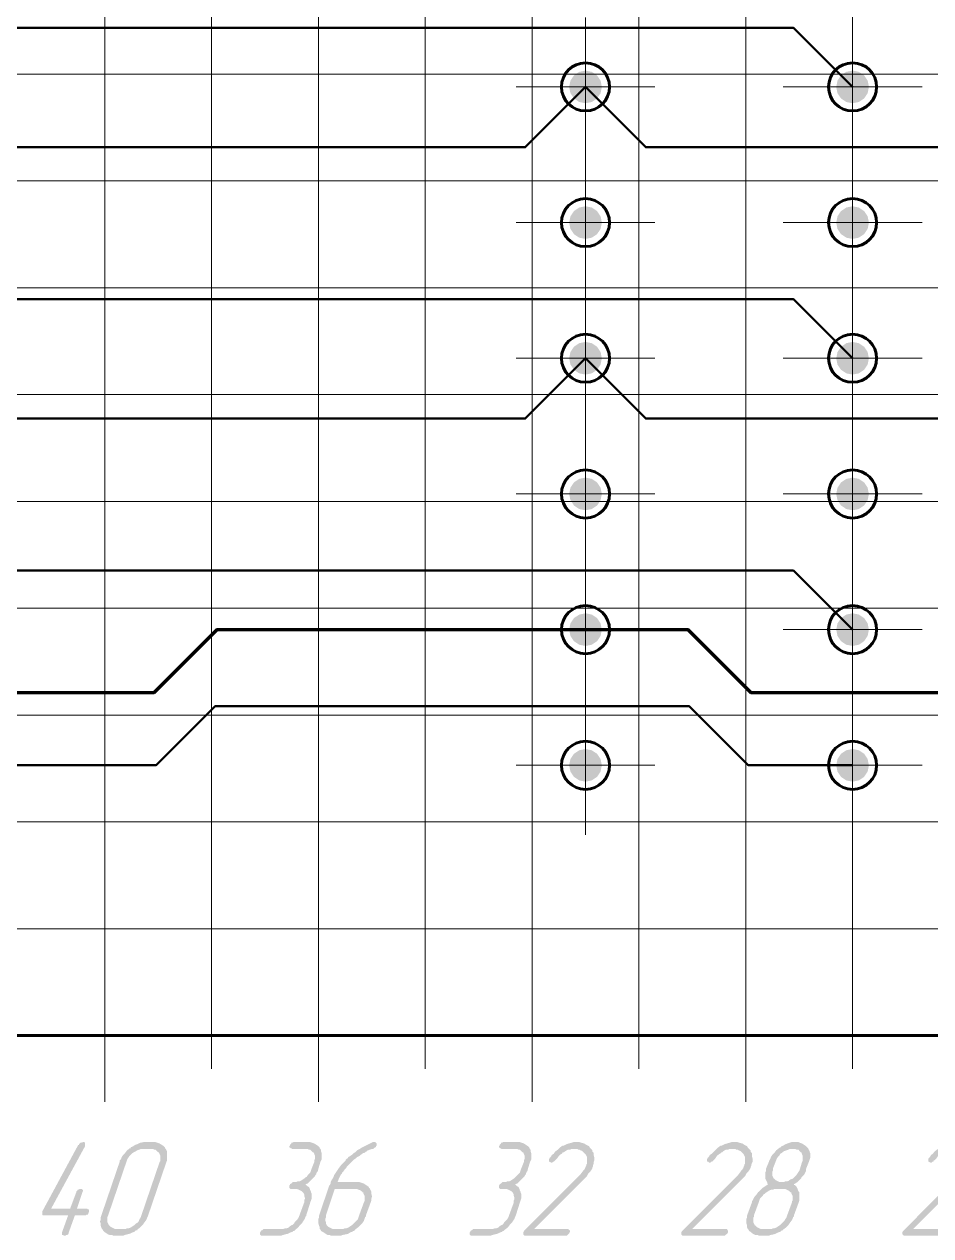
# Model space of a CAD drawing. Extents: x 260 to 1101, y 70 to 664.
# Drawn here: x 967.2 to 1001.13, y 375.29 to 420.65 of the extents above; entities that cross this region are included whole.
import ezdxf

# ---------------------------------------------------------------- set-up
doc = ezdxf.new("R2010")
doc.units = 0
doc.header["$MEASUREMENT"] = 0
doc.layers.add('PDF _Геометрия', color=7, linetype='CONTINUOUS')
doc.layers.add('PDF _Сплошная заливка', color=7, linetype='CONTINUOUS')

msp = doc.modelspace()

# ---------------------------------------------------------------- hatches: boundary and pattern name
at = {"layer": 'PDF _Сплошная заливка', "true_color": 0xffffff, "transparency": 33554559}
for points in [[(988.21, 418.918), (987.976, 418.871), (987.777, 418.739), (987.645, 418.54), (987.598, 418.306), (988.21, 418.306)], [(998.206, 418.918), (997.972, 418.871), (997.774, 418.739), (997.641, 418.54), (997.595, 418.306), (998.206, 418.306)], [(987.598, 418.306), (987.645, 418.072), (987.777, 417.874), (987.976, 417.741), (988.21, 417.695), (988.21, 418.306)], [(997.595, 418.306), (997.641, 418.072), (997.774, 417.874), (997.972, 417.741), (998.206, 417.695), (998.206, 418.306)], [(988.21, 413.838), (987.976, 413.791), (987.777, 413.659), (987.645, 413.46), (987.598, 413.226), (988.21, 413.226)], [(998.206, 413.838), (997.972, 413.791), (997.774, 413.659), (997.641, 413.46), (997.595, 413.226), (998.206, 413.226)], [(987.598, 413.226), (987.645, 412.992), (987.777, 412.794), (987.976, 412.661), (988.21, 412.615), (988.21, 413.226)], [(997.595, 413.226), (997.641, 412.992), (997.774, 412.794), (997.972, 412.661), (998.206, 412.615), (998.206, 413.226)], [(988.21, 408.758), (987.976, 408.711), (987.777, 408.579), (987.645, 408.38), (987.598, 408.146), (988.21, 408.146)], [(998.206, 408.758), (997.972, 408.711), (997.774, 408.579), (997.641, 408.38), (997.595, 408.146), (998.206, 408.146)], [(987.598, 408.146), (987.645, 407.912), (987.777, 407.714), (987.976, 407.581), (988.21, 407.535), (988.21, 408.146)], [(997.595, 408.146), (997.641, 407.912), (997.774, 407.714), (997.972, 407.581), (998.206, 407.535), (998.206, 408.146)], [(988.21, 403.678), (987.976, 403.631), (987.777, 403.499), (987.645, 403.3), (987.598, 403.066), (988.21, 403.066)], [(998.206, 403.678), (997.972, 403.631), (997.774, 403.499), (997.641, 403.3), (997.595, 403.066), (998.206, 403.066)], [(987.598, 403.066), (987.645, 402.832), (987.777, 402.634), (987.976, 402.501), (988.21, 402.455), (988.21, 403.066)], [(997.595, 403.066), (997.641, 402.832), (997.774, 402.634), (997.972, 402.501), (998.206, 402.455), (998.206, 403.066)], [(988.21, 398.598), (987.976, 398.551), (987.777, 398.419), (987.645, 398.22), (987.598, 397.986), (988.21, 397.986)], [(998.206, 398.598), (997.972, 398.551), (997.774, 398.419), (997.641, 398.22), (997.595, 397.986), (998.206, 397.986)], [(987.598, 397.986), (987.645, 397.752), (987.777, 397.554), (987.976, 397.421), (988.21, 397.375), (988.21, 397.986)], [(997.595, 397.986), (997.641, 397.752), (997.774, 397.554), (997.972, 397.421), (998.206, 397.375), (998.206, 397.986)], [(988.21, 393.518), (987.976, 393.471), (987.777, 393.339), (987.645, 393.14), (987.598, 392.906), (988.21, 392.906)], [(998.206, 393.518), (997.972, 393.471), (997.774, 393.339), (997.641, 393.14), (997.595, 392.906), (998.206, 392.906)], [(987.598, 392.906), (987.645, 392.672), (987.777, 392.474), (987.976, 392.341), (988.21, 392.295), (988.21, 392.906)], [(997.595, 392.906), (997.641, 392.672), (997.774, 392.474), (997.972, 392.341), (998.206, 392.295), (998.206, 392.906)]]:
    msp.add_hatch(color=7, dxfattribs=at).paths.add_polyline_path(points)
at = {"layer": 'PDF _Сплошная заливка', "transparency": 33554559}
for points in [[(988.21, 418.306), (988.821, 418.306), (988.775, 418.54), (988.642, 418.739), (988.443, 418.871), (988.21, 418.918)], [(998.206, 418.306), (998.818, 418.306), (998.771, 418.54), (998.639, 418.739), (998.44, 418.871), (998.206, 418.918)], [(988.21, 418.306), (988.21, 417.695), (988.443, 417.741), (988.642, 417.874), (988.775, 418.072), (988.821, 418.306)], [(998.206, 418.306), (998.206, 417.695), (998.44, 417.741), (998.639, 417.874), (998.771, 418.072), (998.818, 418.306)], [(988.21, 413.226), (988.821, 413.226), (988.775, 413.46), (988.642, 413.659), (988.443, 413.791), (988.21, 413.838)], [(998.206, 413.226), (998.818, 413.226), (998.771, 413.46), (998.639, 413.659), (998.44, 413.791), (998.206, 413.838)], [(988.21, 413.226), (988.21, 412.615), (988.443, 412.661), (988.642, 412.794), (988.775, 412.992), (988.821, 413.226)], [(998.206, 413.226), (998.206, 412.615), (998.44, 412.661), (998.639, 412.794), (998.771, 412.992), (998.818, 413.226)], [(988.21, 408.146), (988.821, 408.146), (988.775, 408.38), (988.642, 408.579), (988.443, 408.711), (988.21, 408.758)], [(998.206, 408.146), (998.818, 408.146), (998.771, 408.38), (998.639, 408.579), (998.44, 408.711), (998.206, 408.758)], [(988.21, 408.146), (988.21, 407.535), (988.443, 407.581), (988.642, 407.714), (988.775, 407.912), (988.821, 408.146)], [(998.206, 408.146), (998.206, 407.535), (998.44, 407.581), (998.639, 407.714), (998.771, 407.912), (998.818, 408.146)], [(988.21, 403.066), (988.821, 403.066), (988.775, 403.3), (988.642, 403.499), (988.443, 403.631), (988.21, 403.678)], [(998.206, 403.066), (998.818, 403.066), (998.771, 403.3), (998.639, 403.499), (998.44, 403.631), (998.206, 403.678)], [(988.21, 403.066), (988.21, 402.455), (988.443, 402.501), (988.642, 402.634), (988.775, 402.832), (988.821, 403.066)], [(998.206, 403.066), (998.206, 402.455), (998.44, 402.501), (998.639, 402.634), (998.771, 402.832), (998.818, 403.066)], [(988.21, 397.986), (988.821, 397.986), (988.775, 398.22), (988.642, 398.419), (988.443, 398.551), (988.21, 398.598)], [(998.206, 397.986), (998.818, 397.986), (998.771, 398.22), (998.639, 398.419), (998.44, 398.551), (998.206, 398.598)], [(988.21, 397.986), (988.21, 397.375), (988.443, 397.421), (988.642, 397.554), (988.775, 397.752), (988.821, 397.986)], [(998.206, 397.986), (998.206, 397.375), (998.44, 397.421), (998.639, 397.554), (998.771, 397.752), (998.818, 397.986)], [(988.21, 392.906), (988.821, 392.906), (988.775, 393.14), (988.642, 393.339), (988.443, 393.471), (988.21, 393.518)], [(998.206, 392.906), (998.818, 392.906), (998.771, 393.14), (998.639, 393.339), (998.44, 393.471), (998.206, 393.518)], [(988.21, 392.906), (988.21, 392.295), (988.443, 392.341), (988.642, 392.474), (988.775, 392.672), (988.821, 392.906)], [(998.206, 392.906), (998.206, 392.295), (998.44, 392.341), (998.639, 392.474), (998.771, 392.672), (998.818, 392.906)], [(969.427, 378.797), (969.452, 378.797), (969.477, 378.772), (969.477, 378.772), (969.477, 378.746), (969.477, 378.721), (969.477, 378.67), (969.477, 378.645), (968.208, 376.308), (968.919, 376.308), (969.147, 376.918), (969.147, 376.918), (969.147, 376.943), (969.173, 376.968), (969.198, 376.994), (969.198, 376.994), (969.198, 377.019), (969.223, 377.019), (969.274, 377.045), (969.3, 377.045), (969.3, 377.045), (969.325, 377.045), (969.35, 377.045), (969.376, 377.019), (969.376, 377.019), (969.401, 376.994), (969.401, 376.968), (969.376, 376.918), (969.173, 376.308), (969.553, 376.308), (969.579, 376.283), (969.604, 376.283), (969.63, 376.257), (969.63, 376.257), (969.63, 376.232), (969.63, 376.206), (969.63, 376.181), (969.63, 376.181), (969.604, 376.156), (969.604, 376.13), (969.579, 376.079), (969.553, 376.079), (969.528, 376.079), (969.503, 376.054), (969.477, 376.054), (969.096, 376.054), (968.868, 375.419), (968.868, 375.419), (968.868, 375.394), (968.843, 375.343), (968.792, 375.317), (968.792, 375.317), (968.766, 375.317), (968.741, 375.292), (968.716, 375.292), (968.69, 375.292), (968.69, 375.292), (968.665, 375.317), (968.639, 375.317), (968.614, 375.317), (968.614, 375.343), (968.614, 375.368), (968.614, 375.419), (968.843, 376.054), (967.954, 376.054), (967.928, 376.054), (967.903, 376.054), (967.878, 376.079), (967.878, 376.079), (967.878, 376.105), (967.878, 376.13), (967.878, 376.181), (967.878, 376.206), (969.223, 378.696), (969.249, 378.696), (969.249, 378.721), (969.274, 378.746), (969.3, 378.772), (969.401, 378.797), (969.401, 378.797)], [(977.856, 378.797), (977.907, 378.797), (977.983, 378.772), (978.06, 378.746), (978.136, 378.696), (978.212, 378.645), (978.237, 378.619), (978.263, 378.594), (978.263, 378.569), (978.288, 378.543), (978.313, 378.492), (978.313, 378.442), (978.339, 378.365), (978.339, 378.264), (978.339, 378.162), (978.313, 378.111), (978.288, 378.061), (978.212, 377.807), (978.186, 377.705), (978.161, 377.68), (978.136, 377.629), (978.136, 377.603), (978.136, 377.603), (978.136, 377.603), (978.11, 377.578), (978.085, 377.527), (978.034, 377.476), (978.034, 377.476), (978.009, 377.451), (977.983, 377.426), (977.958, 377.4), (977.907, 377.349), (977.856, 377.299), (977.806, 377.248), (977.729, 377.222), (977.755, 377.197), (977.755, 377.197), (977.78, 377.172), (977.806, 377.146), (977.856, 377.121), (977.882, 377.07), (977.907, 376.994), (977.933, 376.943), (977.933, 376.943), (977.933, 376.918), (977.958, 376.867), (977.958, 376.816), (977.958, 376.765), (977.958, 376.689), (977.933, 376.613), (977.907, 376.537), (977.755, 376.054), (977.755, 376.029), (977.755, 376.029), (977.729, 376.003), (977.729, 376.003), (977.704, 375.927), (977.653, 375.851), (977.603, 375.775), (977.526, 375.698), (977.45, 375.597), (977.349, 375.521), (977.349, 375.521), (977.323, 375.495), (977.323, 375.495), (977.298, 375.47), (977.272, 375.47), (977.247, 375.444), (977.171, 375.419), (977.069, 375.368), (976.968, 375.343), (976.866, 375.317), (976.815, 375.292), (976.739, 375.292), (976.104, 375.292), (976.079, 375.292), (976.054, 375.317), (976.028, 375.343), (976.028, 375.343), (976.028, 375.368), (976.028, 375.394), (976.028, 375.419), (976.028, 375.419), (976.054, 375.444), (976.054, 375.47), (976.079, 375.495), (976.104, 375.495), (976.13, 375.521), (976.155, 375.546), (976.206, 375.546), (976.866, 375.546), (976.892, 375.546), (976.968, 375.571), (977.019, 375.571), (977.095, 375.597), (977.145, 375.648), (977.222, 375.698), (977.247, 375.698), (977.272, 375.724), (977.298, 375.749), (977.323, 375.8), (977.374, 375.851), (977.425, 375.902), (977.475, 375.978), (977.501, 376.054), (977.679, 376.537), (977.679, 376.562), (977.679, 376.587), (977.679, 376.613), (977.704, 376.664), (977.704, 376.714), (977.679, 376.791), (977.679, 376.841), (977.653, 376.892), (977.628, 376.918), (977.628, 376.918), (977.603, 376.943), (977.577, 376.968), (977.526, 376.994), (977.475, 377.019), (977.399, 377.045), (977.323, 377.045), (977.196, 377.045), (977.171, 377.045), (977.145, 377.07), (977.12, 377.095), (977.12, 377.095), (977.12, 377.121), (977.12, 377.146), (977.12, 377.172), (977.12, 377.172), (977.145, 377.197), (977.145, 377.222), (977.196, 377.248), (977.196, 377.248), (977.222, 377.273), (977.247, 377.299), (977.298, 377.299), (977.323, 377.299), (977.374, 377.299), (977.425, 377.324), (977.501, 377.324), (977.552, 377.349), (977.628, 377.4), (977.704, 377.451), (977.704, 377.451), (977.729, 377.476), (977.78, 377.502), (977.806, 377.553), (977.856, 377.603), (977.907, 377.654), (977.933, 377.73), (977.958, 377.807), (978.06, 378.061), (978.06, 378.061), (978.06, 378.086), (978.06, 378.137), (978.085, 378.162), (978.085, 378.238), (978.085, 378.289), (978.06, 378.34), (978.034, 378.416), (978.034, 378.416), (978.009, 378.416), (977.983, 378.442), (977.958, 378.467), (977.907, 378.518), (977.856, 378.518), (977.806, 378.543), (977.729, 378.543), (977.222, 378.543), (977.196, 378.569), (977.171, 378.569), (977.145, 378.594), (977.145, 378.594), (977.12, 378.619), (977.12, 378.645), (977.145, 378.67), (977.145, 378.67), (977.145, 378.696), (977.171, 378.721), (977.196, 378.746), (977.196, 378.772), (977.222, 378.772), (977.272, 378.797), (977.298, 378.797), (977.831, 378.797)], [(985.702, 378.797), (985.753, 378.797), (985.829, 378.772), (985.905, 378.746), (985.982, 378.696), (986.058, 378.645), (986.083, 378.619), (986.109, 378.594), (986.109, 378.569), (986.134, 378.543), (986.159, 378.492), (986.159, 378.442), (986.185, 378.365), (986.185, 378.264), (986.185, 378.162), (986.159, 378.111), (986.134, 378.061), (986.058, 377.807), (986.032, 377.705), (986.007, 377.68), (985.982, 377.629), (985.982, 377.603), (985.982, 377.603), (985.982, 377.603), (985.956, 377.578), (985.931, 377.527), (985.88, 377.476), (985.88, 377.476), (985.855, 377.451), (985.829, 377.426), (985.804, 377.4), (985.753, 377.349), (985.702, 377.299), (985.651, 377.248), (985.575, 377.222), (985.601, 377.197), (985.601, 377.197), (985.626, 377.172), (985.651, 377.146), (985.702, 377.121), (985.728, 377.07), (985.753, 376.994), (985.778, 376.943), (985.778, 376.943), (985.778, 376.918), (985.804, 376.867), (985.804, 376.816), (985.804, 376.765), (985.804, 376.689), (985.778, 376.613), (985.753, 376.537), (985.601, 376.054), (985.601, 376.029), (985.601, 376.029), (985.575, 376.003), (985.575, 376.003), (985.55, 375.927), (985.499, 375.851), (985.448, 375.775), (985.372, 375.698), (985.296, 375.597), (985.194, 375.521), (985.194, 375.521), (985.169, 375.495), (985.169, 375.495), (985.144, 375.47), (985.118, 375.47), (985.093, 375.444), (985.017, 375.419), (984.915, 375.368), (984.814, 375.343), (984.712, 375.317), (984.636, 375.292), (984.585, 375.292), (983.95, 375.292), (983.925, 375.292), (983.9, 375.317), (983.874, 375.343), (983.874, 375.343), (983.874, 375.368), (983.874, 375.394), (983.874, 375.419), (983.874, 375.419), (983.9, 375.444), (983.9, 375.47), (983.925, 375.495), (983.95, 375.495), (983.976, 375.521), (984.001, 375.546), (984.052, 375.546), (984.712, 375.546), (984.737, 375.546), (984.814, 375.571), (984.864, 375.571), (984.941, 375.597), (984.991, 375.648), (985.067, 375.698), (985.093, 375.698), (985.118, 375.724), (985.144, 375.749), (985.169, 375.8), (985.22, 375.851), (985.271, 375.902), (985.321, 375.978), (985.347, 376.054), (985.525, 376.537), (985.525, 376.562), (985.525, 376.587), (985.525, 376.613), (985.55, 376.664), (985.55, 376.714), (985.525, 376.791), (985.525, 376.841), (985.499, 376.892), (985.474, 376.918), (985.474, 376.918), (985.448, 376.943), (985.423, 376.968), (985.372, 376.994), (985.321, 377.019), (985.245, 377.045), (985.169, 377.045), (985.042, 377.045), (985.017, 377.045), (984.991, 377.07), (984.966, 377.095), (984.966, 377.095), (984.966, 377.121), (984.966, 377.146), (984.966, 377.172), (984.966, 377.172), (984.991, 377.197), (984.991, 377.222), (985.042, 377.248), (985.042, 377.248), (985.067, 377.273), (985.093, 377.299), (985.144, 377.299), (985.169, 377.299), (985.22, 377.299), (985.271, 377.324), (985.347, 377.324), (985.398, 377.349), (985.474, 377.4), (985.55, 377.451), (985.55, 377.451), (985.575, 377.476), (985.601, 377.502), (985.651, 377.553), (985.702, 377.603), (985.753, 377.654), (985.778, 377.73), (985.804, 377.807), (985.905, 378.061), (985.905, 378.061), (985.905, 378.086), (985.905, 378.137), (985.931, 378.162), (985.931, 378.238), (985.931, 378.289), (985.905, 378.34), (985.88, 378.416), (985.88, 378.416), (985.855, 378.416), (985.829, 378.442), (985.804, 378.467), (985.753, 378.518), (985.702, 378.518), (985.651, 378.543), (985.575, 378.543), (985.067, 378.543), (985.042, 378.569), (985.017, 378.569), (984.991, 378.594), (984.991, 378.594), (984.966, 378.619), (984.966, 378.645), (984.991, 378.67), (984.991, 378.67), (984.991, 378.696), (985.017, 378.721), (985.042, 378.746), (985.042, 378.772), (985.067, 378.772), (985.118, 378.797), (985.144, 378.797), (985.677, 378.797)], [(987.911, 378.797), (987.962, 378.797), (987.987, 378.797), (988.064, 378.772), (988.165, 378.746), (988.241, 378.696), (988.292, 378.67), (988.343, 378.645), (988.368, 378.594), (988.419, 378.543), (988.419, 378.543), (988.419, 378.543), (988.444, 378.518), (988.444, 378.518), (988.47, 378.492), (988.47, 378.442), (988.521, 378.391), (988.521, 378.289), (988.546, 378.188), (988.546, 378.137), (988.521, 378.061), (988.521, 378.01), (988.495, 377.934), (988.495, 377.934), (988.495, 377.934), (988.495, 377.908), (988.47, 377.857), (988.47, 377.832), (988.444, 377.781), (988.394, 377.705), (988.368, 377.68), (988.368, 377.68), (988.343, 377.654), (988.318, 377.629), (988.292, 377.578), (988.267, 377.527), (988.216, 377.476), (988.165, 377.426), (986.286, 375.546), (987.556, 375.546), (987.556, 375.546), (987.581, 375.521), (987.607, 375.495), (987.607, 375.495), (987.632, 375.495), (987.632, 375.444), (987.632, 375.419), (987.607, 375.419), (987.607, 375.394), (987.581, 375.368), (987.556, 375.343), (987.556, 375.343), (987.53, 375.317), (987.505, 375.292), (987.454, 375.292), (985.956, 375.292), (985.931, 375.292), (985.905, 375.317), (985.88, 375.343), (985.88, 375.343), (985.88, 375.368), (985.88, 375.394), (985.88, 375.444), (985.88, 375.444), (985.905, 375.444), (985.905, 375.47), (985.931, 375.495), (988.013, 377.578), (988.089, 377.68), (988.14, 377.756), (988.165, 377.756), (988.165, 377.781), (988.165, 377.781), (988.191, 377.807), (988.216, 377.883), (988.241, 377.934), (988.241, 377.934), (988.241, 377.959), (988.267, 377.984), (988.267, 378.035), (988.267, 378.086), (988.267, 378.162), (988.267, 378.238), (988.241, 378.289), (988.216, 378.34), (988.191, 378.365), (988.191, 378.365), (988.165, 378.391), (988.165, 378.391), (988.14, 378.416), (988.114, 378.442), (988.089, 378.467), (988.013, 378.492), (988.013, 378.492), (987.987, 378.518), (987.987, 378.518), (987.937, 378.518), (987.911, 378.543), (987.886, 378.543), (987.784, 378.543), (987.759, 378.543), (987.734, 378.543), (987.683, 378.543), (987.632, 378.518), (987.556, 378.518), (987.505, 378.492), (987.429, 378.442), (987.429, 378.442), (987.403, 378.416), (987.353, 378.416), (987.327, 378.365), (987.276, 378.34), (987.2, 378.264), (987.15, 378.188), (987.073, 378.111), (987.073, 378.111), (987.073, 378.111), (987.048, 378.086), (987.023, 378.061), (987.023, 378.061), (986.997, 378.061), (986.972, 378.035), (986.946, 378.035), (986.921, 378.035), (986.921, 378.035), (986.87, 378.061), (986.845, 378.061), (986.845, 378.086), (986.845, 378.086), (986.845, 378.137), (986.845, 378.162), (986.87, 378.213), (986.87, 378.213), (986.896, 378.213), (986.896, 378.238), (986.921, 378.264), (986.946, 378.315), (987.023, 378.365), (987.073, 378.442), (987.175, 378.518), (987.251, 378.594), (987.353, 378.67), (987.353, 378.67), (987.378, 378.67), (987.378, 378.67), (987.403, 378.67), (987.454, 378.696), (987.505, 378.721), (987.581, 378.746), (987.683, 378.772), (987.759, 378.797), (987.86, 378.797), (987.886, 378.797)], [(993.827, 378.797), (993.878, 378.797), (993.904, 378.797), (993.98, 378.772), (994.081, 378.746), (994.157, 378.696), (994.208, 378.67), (994.259, 378.645), (994.284, 378.594), (994.335, 378.543), (994.335, 378.543), (994.335, 378.543), (994.361, 378.518), (994.361, 378.518), (994.386, 378.492), (994.386, 378.442), (994.437, 378.391), (994.437, 378.289), (994.462, 378.188), (994.462, 378.137), (994.462, 378.061), (994.437, 378.01), (994.411, 377.934), (994.411, 377.934), (994.411, 377.934), (994.411, 377.908), (994.386, 377.857), (994.386, 377.832), (994.361, 377.781), (994.31, 377.705), (994.284, 377.68), (994.284, 377.68), (994.259, 377.654), (994.234, 377.629), (994.208, 377.578), (994.183, 377.527), (994.132, 377.476), (994.081, 377.426), (992.202, 375.546), (993.472, 375.546), (993.497, 375.546), (993.523, 375.521), (993.523, 375.495), (993.548, 375.495), (993.548, 375.495), (993.548, 375.444), (993.548, 375.419), (993.548, 375.419), (993.523, 375.394), (993.523, 375.368), (993.472, 375.343), (993.472, 375.343), (993.447, 375.317), (993.421, 375.292), (993.37, 375.292), (991.872, 375.292), (991.847, 375.292), (991.822, 375.317), (991.796, 375.343), (991.796, 375.343), (991.796, 375.368), (991.796, 375.394), (991.796, 375.444), (991.796, 375.444), (991.822, 375.444), (991.822, 375.47), (991.847, 375.495), (993.929, 377.578), (994.005, 377.68), (994.056, 377.756), (994.081, 377.756), (994.081, 377.781), (994.081, 377.781), (994.107, 377.807), (994.132, 377.883), (994.157, 377.934), (994.157, 377.934), (994.157, 377.959), (994.183, 377.984), (994.183, 378.035), (994.183, 378.086), (994.183, 378.162), (994.183, 378.238), (994.157, 378.289), (994.132, 378.34), (994.107, 378.365), (994.107, 378.365), (994.081, 378.391), (994.081, 378.391), (994.056, 378.416), (994.031, 378.442), (994.005, 378.467), (993.929, 378.492), (993.929, 378.492), (993.904, 378.518), (993.904, 378.518), (993.853, 378.518), (993.827, 378.543), (993.802, 378.543), (993.7, 378.543), (993.675, 378.543), (993.65, 378.543), (993.599, 378.543), (993.548, 378.518), (993.472, 378.518), (993.421, 378.492), (993.345, 378.442), (993.345, 378.442), (993.32, 378.416), (993.294, 378.416), (993.243, 378.365), (993.193, 378.34), (993.116, 378.264), (993.066, 378.188), (992.99, 378.111), (992.99, 378.111), (992.99, 378.111), (992.964, 378.086), (992.939, 378.061), (992.939, 378.061), (992.913, 378.061), (992.888, 378.035), (992.863, 378.035), (992.837, 378.035), (992.837, 378.035), (992.812, 378.061), (992.786, 378.061), (992.761, 378.086), (992.761, 378.086), (992.761, 378.137), (992.761, 378.162), (992.786, 378.213), (992.812, 378.213), (992.812, 378.213), (992.812, 378.238), (992.837, 378.264), (992.863, 378.315), (992.939, 378.365), (993.015, 378.442), (993.091, 378.518), (993.167, 378.594), (993.269, 378.67), (993.294, 378.67), (993.294, 378.67), (993.294, 378.67), (993.32, 378.67), (993.37, 378.696), (993.421, 378.721), (993.497, 378.746), (993.599, 378.772), (993.675, 378.797), (993.777, 378.797), (993.802, 378.797)], [(1002.105, 378.797), (1002.13, 378.797), (1002.181, 378.797), (1002.257, 378.772), (1002.359, 378.746), (1002.435, 378.696), (1002.486, 378.67), (1002.537, 378.645), (1002.562, 378.594), (1002.613, 378.543), (1002.613, 378.543), (1002.613, 378.543), (1002.638, 378.518), (1002.638, 378.518), (1002.664, 378.492), (1002.664, 378.442), (1002.689, 378.391), (1002.714, 378.289), (1002.74, 378.188), (1002.74, 378.137), (1002.714, 378.061), (1002.714, 378.01), (1002.689, 377.934), (1002.689, 377.934), (1002.689, 377.934), (1002.689, 377.908), (1002.664, 377.857), (1002.638, 377.832), (1002.638, 377.781), (1002.587, 377.705), (1002.562, 377.68), (1002.562, 377.68), (1002.537, 377.654), (1002.511, 377.629), (1002.486, 377.578), (1002.435, 377.527), (1002.41, 377.476), (1002.359, 377.426), (1000.48, 375.546), (1001.749, 375.546), (1001.749, 375.546), (1001.775, 375.521), (1001.8, 375.495), (1001.8, 375.495), (1001.826, 375.495), (1001.826, 375.444), (1001.826, 375.419), (1001.8, 375.419), (1001.8, 375.394), (1001.775, 375.368), (1001.749, 375.343), (1001.749, 375.343), (1001.724, 375.317), (1001.699, 375.292), (1001.648, 375.292), (1000.15, 375.292), (1000.124, 375.292), (1000.099, 375.317), (1000.074, 375.343), (1000.074, 375.343), (1000.074, 375.368), (1000.074, 375.394), (1000.074, 375.444), (1000.074, 375.444), (1000.099, 375.444), (1000.099, 375.47), (1000.124, 375.495), (1002.181, 377.578), (1002.283, 377.68), (1002.333, 377.756), (1002.359, 377.756), (1002.359, 377.781), (1002.359, 377.781), (1002.384, 377.807), (1002.41, 377.883), (1002.435, 377.934), (1002.435, 377.934), (1002.435, 377.959), (1002.435, 377.984), (1002.46, 378.035), (1002.46, 378.086), (1002.46, 378.162), (1002.435, 378.238), (1002.41, 378.289), (1002.41, 378.34), (1002.384, 378.365), (1002.359, 378.365), (1002.359, 378.391), (1002.359, 378.391), (1002.333, 378.416), (1002.308, 378.442), (1002.283, 378.467), (1002.206, 378.492), (1002.206, 378.492), (1002.181, 378.518), (1002.156, 378.518), (1002.13, 378.518), (1002.105, 378.543), (1002.08, 378.543), (1001.978, 378.543), (1001.953, 378.543), (1001.902, 378.543), (1001.876, 378.543), (1001.826, 378.518), (1001.749, 378.518), (1001.699, 378.492), (1001.622, 378.442), (1001.622, 378.442), (1001.597, 378.416), (1001.546, 378.416), (1001.521, 378.365), (1001.445, 378.34), (1001.394, 378.264), (1001.343, 378.188), (1001.267, 378.111), (1001.267, 378.111), (1001.242, 378.111), (1001.242, 378.086), (1001.216, 378.061), (1001.191, 378.061), (1001.191, 378.061), (1001.165, 378.035), (1001.14, 378.035), (1001.115, 378.035), (1001.115, 378.035), (1001.064, 378.061), (1001.038, 378.061), (1001.038, 378.086), (1001.038, 378.086), (1001.038, 378.137), (1001.038, 378.162), (1001.064, 378.213), (1001.064, 378.213), (1001.089, 378.213), (1001.089, 378.238), (1001.115, 378.264), (1001.14, 378.315), (1001.216, 378.365), (1001.267, 378.442), (1001.369, 378.518), (1001.445, 378.594), (1001.546, 378.67), (1001.546, 378.67), (1001.572, 378.67), (1001.572, 378.67), (1001.597, 378.67), (1001.648, 378.696), (1001.699, 378.721), (1001.775, 378.746), (1001.876, 378.772), (1001.953, 378.797), (1002.054, 378.797), (1002.08, 378.797)]]:
    msp.add_hatch(color=256, dxfattribs=at).paths.add_polyline_path(points)
h = msp.add_hatch(color=256, dxfattribs=at)
h.paths.add_polyline_path([(971.94, 378.543), (971.661, 378.543), (971.61, 378.543), (971.559, 378.543), (971.509, 378.518), (971.432, 378.492), (971.356, 378.442), (971.28, 378.416), (971.28, 378.391), (971.255, 378.391), (971.204, 378.34), (971.179, 378.315), (971.128, 378.264), (971.077, 378.188), (971.052, 378.137), (971.026, 378.061), (970.341, 376.054), (970.341, 376.029), (970.315, 376.003), (970.315, 375.978), (970.315, 375.927), (970.315, 375.876), (970.315, 375.8), (970.341, 375.749), (970.366, 375.698), (970.366, 375.698), (970.391, 375.673), (970.417, 375.648), (970.442, 375.622), (970.493, 375.597), (970.544, 375.571), (970.595, 375.546), (970.671, 375.546), (970.95, 375.546), (971.001, 375.546), (971.052, 375.571), (971.102, 375.571), (971.179, 375.597), (971.255, 375.648), (971.331, 375.698), (971.331, 375.698), (971.356, 375.724), (971.382, 375.749), (971.432, 375.775), (971.483, 375.825), (971.509, 375.902), (971.559, 375.978), (971.585, 376.054), (972.27, 378.061), (972.27, 378.061), (972.296, 378.086), (972.296, 378.137), (972.296, 378.162), (972.296, 378.213), (972.296, 378.289), (972.27, 378.34), (972.245, 378.416), (972.245, 378.416), (972.22, 378.416), (972.194, 378.442), (972.169, 378.467), (972.118, 378.518), (972.067, 378.518), (972.016, 378.543)], flags=0)
h.paths.add_polyline_path([(972.067, 378.797), (972.118, 378.797), (972.194, 378.772), (972.27, 378.746), (972.347, 378.696), (972.423, 378.645), (972.448, 378.619), (972.473, 378.594), (972.473, 378.569), (972.499, 378.543), (972.524, 378.492), (972.55, 378.442), (972.55, 378.365), (972.55, 378.264), (972.55, 378.162), (972.55, 378.111), (972.524, 378.061), (971.839, 376.054), (971.839, 376.029), (971.839, 376.029), (971.839, 376.003), (971.813, 376.003), (971.788, 375.927), (971.763, 375.876), (971.686, 375.775), (971.636, 375.698), (971.534, 375.597), (971.432, 375.521), (971.432, 375.521), (971.432, 375.495), (971.407, 375.495), (971.382, 375.495), (971.356, 375.47), (971.331, 375.444), (971.255, 375.419), (971.153, 375.368), (971.052, 375.343), (970.95, 375.317), (970.899, 375.292), (970.823, 375.292), (970.544, 375.292), (970.544, 375.292), (970.493, 375.317), (970.417, 375.317), (970.341, 375.343), (970.264, 375.394), (970.188, 375.444), (970.163, 375.47), (970.138, 375.521), (970.138, 375.521), (970.138, 375.521), (970.112, 375.546), (970.087, 375.597), (970.061, 375.673), (970.061, 375.749), (970.036, 375.825), (970.061, 375.876), (970.061, 375.927), (970.061, 375.978), (970.087, 376.054), (970.772, 378.061), (970.772, 378.061), (970.772, 378.061), (970.772, 378.086), (970.772, 378.111), (970.823, 378.162), (970.848, 378.238), (970.899, 378.315), (970.975, 378.391), (971.052, 378.492), (971.153, 378.569), (971.179, 378.569), (971.179, 378.594), (971.179, 378.594), (971.204, 378.619), (971.229, 378.619), (971.28, 378.645), (971.356, 378.696), (971.432, 378.721), (971.534, 378.772), (971.661, 378.797), (971.712, 378.797), (972.042, 378.797)], flags=0)
h = msp.add_hatch(color=256, dxfattribs=at)
h.paths.add_polyline_path([(979.583, 377.045), (978.821, 377.045), (978.491, 376.054), (978.491, 376.029), (978.491, 376.003), (978.491, 375.978), (978.466, 375.927), (978.466, 375.876), (978.491, 375.8), (978.491, 375.749), (978.517, 375.698), (978.517, 375.698), (978.542, 375.673), (978.567, 375.648), (978.593, 375.622), (978.644, 375.597), (978.694, 375.571), (978.745, 375.546), (978.821, 375.546), (979.101, 375.546), (979.151, 375.546), (979.202, 375.571), (979.253, 375.571), (979.329, 375.597), (979.405, 375.648), (979.481, 375.698), (979.481, 375.698), (979.507, 375.724), (979.532, 375.749), (979.583, 375.8), (979.634, 375.851), (979.685, 375.902), (979.71, 375.978), (979.735, 376.054), (979.913, 376.537), (979.913, 376.562), (979.938, 376.587), (979.938, 376.613), (979.938, 376.664), (979.938, 376.714), (979.938, 376.791), (979.913, 376.841), (979.888, 376.892), (979.888, 376.918), (979.862, 376.918), (979.862, 376.943), (979.812, 376.968), (979.786, 376.994), (979.71, 377.019), (979.659, 377.045)], flags=0)
h.paths.add_polyline_path([(980.345, 378.797), (980.37, 378.772), (980.396, 378.746), (980.396, 378.746), (980.396, 378.721), (980.396, 378.696), (980.396, 378.67), (980.396, 378.67), (980.37, 378.645), (980.37, 378.619), (980.345, 378.619), (980.345, 378.594), (980.319, 378.594), (980.294, 378.569), (980.269, 378.543), (980.218, 378.543), (980.142, 378.518), (980.015, 378.467), (980.015, 378.442), (980.015, 378.442), (979.989, 378.442), (979.964, 378.416), (979.913, 378.391), (979.888, 378.391), (979.786, 378.315), (979.786, 378.315), (979.761, 378.289), (979.71, 378.264), (979.659, 378.238), (979.608, 378.188), (979.532, 378.137), (979.456, 378.061), (979.38, 377.984), (979.38, 377.984), (979.354, 377.959), (979.329, 377.934), (979.278, 377.883), (979.253, 377.832), (979.202, 377.781), (979.151, 377.705), (979.101, 377.654), (979.101, 377.629), (979.075, 377.603), (979.05, 377.578), (979.024, 377.527), (978.999, 377.476), (978.974, 377.426), (978.948, 377.349), (978.923, 377.299), (979.71, 377.299), (979.71, 377.299), (979.761, 377.299), (979.837, 377.273), (979.913, 377.248), (979.989, 377.197), (980.065, 377.146), (980.091, 377.121), (980.116, 377.07), (980.142, 377.07), (980.142, 377.045), (980.167, 376.994), (980.192, 376.943), (980.192, 376.867), (980.218, 376.765), (980.192, 376.664), (980.192, 376.613), (980.167, 376.537), (979.989, 376.054), (979.989, 376.029), (979.989, 376.029), (979.989, 376.003), (979.964, 376.003), (979.938, 375.927), (979.913, 375.851), (979.862, 375.775), (979.786, 375.698), (979.685, 375.597), (979.583, 375.521), (979.583, 375.521), (979.583, 375.495), (979.558, 375.495), (979.532, 375.47), (979.507, 375.47), (979.481, 375.444), (979.405, 375.419), (979.329, 375.368), (979.228, 375.343), (979.101, 375.317), (979.05, 375.292), (978.999, 375.292), (978.72, 375.292), (978.694, 375.292), (978.644, 375.317), (978.567, 375.317), (978.517, 375.343), (978.44, 375.394), (978.364, 375.444), (978.313, 375.47), (978.288, 375.521), (978.288, 375.521), (978.288, 375.521), (978.263, 375.546), (978.263, 375.597), (978.237, 375.673), (978.212, 375.749), (978.212, 375.825), (978.212, 375.876), (978.212, 375.927), (978.237, 375.978), (978.237, 376.054), (978.618, 377.172), (978.618, 377.172), (978.644, 377.197), (978.644, 377.197), (978.669, 377.248), (978.669, 377.299), (978.694, 377.349), (978.72, 377.4), (978.77, 377.476), (978.796, 377.553), (978.847, 377.629), (978.897, 377.705), (978.948, 377.781), (978.999, 377.857), (979.075, 377.959), (979.151, 378.035), (979.228, 378.111), (979.228, 378.111), (979.228, 378.137), (979.253, 378.162), (979.304, 378.188), (979.329, 378.238), (979.38, 378.264), (979.456, 378.315), (979.507, 378.365), (979.583, 378.416), (979.659, 378.492), (979.761, 378.543), (979.837, 378.594), (979.938, 378.645), (980.04, 378.696), (980.142, 378.746), (980.243, 378.797), (980.319, 378.797), (980.319, 378.797)], flags=0)
h = msp.add_hatch(color=256, dxfattribs=at)
h.paths.add_polyline_path([(995.986, 378.543), (995.96, 378.543), (995.909, 378.543), (995.859, 378.543), (995.808, 378.518), (995.732, 378.492), (995.656, 378.467), (995.579, 378.416), (995.579, 378.416), (995.554, 378.391), (995.503, 378.365), (995.478, 378.315), (995.427, 378.264), (995.376, 378.188), (995.351, 378.137), (995.325, 378.061), (995.224, 377.807), (995.224, 377.781), (995.224, 377.756), (995.224, 377.73), (995.199, 377.68), (995.199, 377.629), (995.199, 377.553), (995.224, 377.502), (995.249, 377.451), (995.249, 377.426), (995.275, 377.426), (995.3, 377.4), (995.325, 377.375), (995.376, 377.349), (995.427, 377.324), (995.478, 377.299), (995.554, 377.299), (995.605, 377.299), (995.63, 377.299), (995.681, 377.324), (995.757, 377.324), (995.808, 377.349), (995.884, 377.4), (995.96, 377.426), (995.986, 377.451), (995.986, 377.451), (996.036, 377.502), (996.062, 377.527), (996.113, 377.578), (996.163, 377.654), (996.214, 377.73), (996.24, 377.807), (996.316, 378.061), (996.316, 378.061), (996.341, 378.086), (996.341, 378.137), (996.341, 378.162), (996.341, 378.238), (996.341, 378.289), (996.316, 378.34), (996.29, 378.416), (996.29, 378.416), (996.265, 378.416), (996.24, 378.442), (996.214, 378.467), (996.189, 378.518), (996.113, 378.518), (996.062, 378.543)], flags=0)
h.paths.add_polyline_path([(995.605, 377.045), (995.325, 377.045), (995.275, 377.045), (995.224, 377.019), (995.173, 377.019), (995.097, 376.994), (995.021, 376.943), (994.945, 376.892), (994.945, 376.892), (994.919, 376.867), (994.868, 376.841), (994.843, 376.791), (994.792, 376.74), (994.741, 376.689), (994.716, 376.613), (994.691, 376.537), (994.513, 376.054), (994.513, 376.029), (994.513, 376.003), (994.488, 375.978), (994.488, 375.927), (994.488, 375.876), (994.488, 375.8), (994.513, 375.749), (994.538, 375.698), (994.538, 375.698), (994.564, 375.673), (994.589, 375.648), (994.615, 375.622), (994.665, 375.597), (994.716, 375.571), (994.767, 375.546), (994.843, 375.546), (995.122, 375.546), (995.173, 375.546), (995.224, 375.571), (995.275, 375.571), (995.351, 375.597), (995.427, 375.648), (995.503, 375.698), (995.503, 375.698), (995.529, 375.724), (995.554, 375.749), (995.605, 375.8), (995.656, 375.851), (995.681, 375.902), (995.732, 375.978), (995.757, 376.054), (995.935, 376.537), (995.935, 376.562), (995.935, 376.587), (995.96, 376.613), (995.96, 376.664), (995.96, 376.714), (995.96, 376.791), (995.935, 376.841), (995.909, 376.892), (995.909, 376.918), (995.884, 376.918), (995.859, 376.943), (995.833, 376.968), (995.783, 376.994), (995.732, 377.019), (995.681, 377.045)], flags=0)
h.paths.add_polyline_path([(996.113, 378.797), (996.189, 378.797), (996.24, 378.772), (996.316, 378.746), (996.392, 378.696), (996.468, 378.645), (996.493, 378.619), (996.519, 378.594), (996.544, 378.569), (996.544, 378.569), (996.544, 378.543), (996.57, 378.518), (996.595, 378.467), (996.595, 378.442), (996.62, 378.391), (996.62, 378.34), (996.62, 378.213), (996.595, 378.137), (996.57, 378.061), (996.468, 377.807), (996.468, 377.781), (996.468, 377.756), (996.468, 377.73), (996.443, 377.68), (996.417, 377.629), (996.392, 377.578), (996.341, 377.527), (996.29, 377.476), (996.29, 377.451), (996.29, 377.451), (996.265, 377.426), (996.214, 377.375), (996.189, 377.349), (996.138, 377.299), (996.062, 377.248), (996.011, 377.222), (996.011, 377.197), (996.036, 377.197), (996.062, 377.172), (996.087, 377.146), (996.113, 377.121), (996.138, 377.07), (996.163, 376.994), (996.189, 376.943), (996.189, 376.943), (996.214, 376.918), (996.214, 376.867), (996.214, 376.816), (996.214, 376.765), (996.214, 376.689), (996.214, 376.613), (996.189, 376.537), (996.011, 376.054), (996.011, 376.029), (996.011, 376.029), (996.011, 376.003), (995.986, 376.003), (995.96, 375.927), (995.935, 375.876), (995.859, 375.775), (995.808, 375.698), (995.706, 375.597), (995.605, 375.521), (995.605, 375.521), (995.605, 375.495), (995.579, 375.495), (995.554, 375.495), (995.529, 375.47), (995.503, 375.444), (995.427, 375.419), (995.325, 375.368), (995.249, 375.343), (995.122, 375.317), (995.072, 375.292), (995.021, 375.292), (994.741, 375.292), (994.716, 375.292), (994.665, 375.317), (994.589, 375.317), (994.513, 375.343), (994.437, 375.394), (994.386, 375.444), (994.335, 375.47), (994.31, 375.521), (994.31, 375.521), (994.31, 375.521), (994.284, 375.546), (994.259, 375.597), (994.259, 375.673), (994.234, 375.749), (994.234, 375.825), (994.234, 375.876), (994.234, 375.927), (994.259, 375.978), (994.259, 376.054), (994.437, 376.537), (994.437, 376.562), (994.437, 376.587), (994.462, 376.613), (994.488, 376.664), (994.513, 376.714), (994.564, 376.791), (994.615, 376.841), (994.665, 376.918), (994.665, 376.918), (994.691, 376.943), (994.716, 376.968), (994.767, 377.019), (994.818, 377.07), (994.894, 377.121), (994.97, 377.172), (995.046, 377.222), (995.046, 377.222), (995.046, 377.222), (995.021, 377.248), (995.021, 377.273), (994.995, 377.324), (994.97, 377.375), (994.945, 377.426), (994.945, 377.476), (994.945, 377.476), (994.945, 377.502), (994.945, 377.527), (994.945, 377.578), (994.945, 377.603), (994.945, 377.68), (994.97, 377.73), (994.97, 377.807), (995.072, 378.061), (995.072, 378.061), (995.072, 378.061), (995.072, 378.086), (995.097, 378.111), (995.122, 378.162), (995.148, 378.238), (995.199, 378.315), (995.275, 378.391), (995.351, 378.492), (995.478, 378.594), (995.478, 378.594), (995.503, 378.594), (995.529, 378.619), (995.554, 378.645), (995.605, 378.67), (995.656, 378.696), (995.706, 378.721), (995.757, 378.746), (995.909, 378.797), (995.986, 378.797), (996.087, 378.797)], flags=0)

# ---------------------------------------------------------------- linework, layer by layer
at = {"layer": 'PDF _Геометрия', "lineweight": 60}
msp.add_lwpolyline([(1050.188, 382.786), (1050.188, 592.786), (730.3, 592.786), (730.3, 382.786)], close=True, dxfattribs=at)
msp.add_lwpolyline([(1050.188, 382.786), (1050.188, 592.786), (730.3, 592.786), (730.3, 382.786)], close=True, dxfattribs=at)
at = {"layer": 'PDF _Геометрия', "lineweight": 18}
for points in [[(970.216, 382.786), (970.216, 592.786)], [(974.215, 381.546), (974.215, 382.786), (974.215, 592.786)], [(978.213, 382.786), (978.213, 592.786)], [(982.212, 381.546), (982.212, 382.786), (982.212, 592.786)], [(986.21, 382.786), (986.21, 592.786)], [(990.209, 381.546), (990.209, 382.786), (990.209, 592.786)], [(994.208, 382.786), (994.208, 592.786)], [(998.206, 381.546), (998.206, 382.786), (998.206, 592.786)], [(988.21, 415.706), (988.21, 420.906)], [(998.206, 415.706), (998.206, 420.906)], [(730.3, 418.786), (1050.188, 418.786), (1051.427, 418.786)], [(985.61, 418.306), (990.809, 418.306)], [(995.607, 418.306), (1000.805, 418.306)], [(988.21, 410.626), (988.21, 415.826)], [(998.206, 410.626), (998.206, 415.826)], [(730.3, 414.786), (1050.188, 414.786)], [(985.61, 413.226), (990.809, 413.226)], [(995.607, 413.226), (1000.805, 413.226)], [(730.3, 410.786), (1050.188, 410.786), (1051.427, 410.786)], [(988.21, 405.546), (988.21, 410.746)], [(998.206, 405.546), (998.206, 410.746)], [(985.61, 408.146), (990.809, 408.146)], [(995.607, 408.146), (1000.805, 408.146)], [(730.3, 406.786), (1050.188, 406.786)], [(988.21, 400.466), (988.21, 405.666)], [(998.206, 400.466), (998.206, 405.666)], [(985.61, 403.066), (990.809, 403.066)], [(995.607, 403.066), (1000.805, 403.066)], [(730.3, 402.786), (1050.188, 402.786), (1051.427, 402.786)], [(988.21, 395.386), (988.21, 400.586)], [(998.206, 395.386), (998.206, 400.586)], [(730.3, 398.786), (1050.188, 398.786)], [(985.61, 397.986), (990.809, 397.986)], [(995.607, 397.986), (1000.805, 397.986)], [(988.21, 390.306), (988.21, 395.506)], [(998.206, 390.306), (998.206, 395.506)], [(730.3, 394.786), (1050.188, 394.786), (1051.427, 394.786)], [(985.61, 392.906), (990.809, 392.906)], [(995.607, 392.906), (1000.805, 392.906)], [(730.3, 390.786), (1050.188, 390.786)], [(730.3, 386.786), (1050.188, 386.786), (1051.427, 386.786)], [(730.3, 382.786), (1050.188, 382.786), (1052.667, 382.786)], [(970.216, 381.546), (970.216, 382.786), (970.216, 380.306)], [(978.213, 381.546), (978.213, 382.786), (978.213, 380.306)], [(986.21, 381.546), (986.21, 382.786), (986.21, 380.306)], [(994.208, 381.546), (994.208, 382.786), (994.208, 380.306)]]:
    msp.add_lwpolyline(points, dxfattribs=at)
at = {"layer": 'PDF _Геометрия', "lineweight": 50}
for points in [[(878.248, 403.066), (891.227, 416.05), (915.978, 416.05), (918.234, 418.306), (920.447, 420.52), (956.007, 420.52), (958.22, 418.306), (960.433, 420.52), (995.993, 420.52), (998.206, 418.306)], [(904.999, 411.681), (906.015, 410.665), (931.152, 410.665), (937.652, 417.167), (947.085, 417.167), (948.224, 418.306), (950.479, 416.05), (985.954, 416.05), (988.21, 418.306), (990.465, 416.05), (1025.94, 416.05), (1028.196, 418.306)], [(878.248, 397.986), (886.149, 405.89), (915.978, 405.89), (918.234, 408.146), (932.168, 408.146), (934.381, 410.36), (956.007, 410.36), (958.22, 408.146), (960.433, 410.36), (995.993, 410.36), (998.206, 408.146)], [(878.248, 392.906), (885.844, 400.505), (920.488, 400.505), (923.027, 403.045), (943.124, 403.045), (948.224, 408.146), (950.479, 405.89), (985.954, 405.89), (988.21, 408.146), (990.465, 405.89), (1025.94, 405.89), (1028.196, 408.146)], [(885.296, 395.628), (914.343, 395.628), (916.7, 397.986), (918.234, 397.986), (932.168, 397.986), (934.381, 400.2), (956.007, 400.2), (958.22, 397.986), (960.433, 400.2), (995.993, 400.2), (998.206, 397.986)], [(958.22, 392.906), (972.133, 392.906), (974.346, 395.12), (992.091, 395.12), (994.304, 392.906), (998.206, 392.906)]]:
    msp.add_lwpolyline(points, dxfattribs=at)
at = {"layer": 'PDF _Геометрия', "lineweight": 80}
msp.add_lwpolyline([(834.264, 398.786), (845.322, 398.786), (846.955, 397.152), (868.487, 397.152), (869.096, 396.543), (875.088, 390.548), (940.788, 390.548), (948.224, 397.986), (950.581, 395.628), (972.061, 395.628), (974.418, 397.986), (988.21, 397.986), (992.04, 397.986), (994.397, 395.628), (1025.839, 395.628), (1028.196, 397.986)], dxfattribs=at)
at = {"layer": 'PDF _Геометрия', "lineweight": 60}
for centre in [(988.209, 418.306), (998.206, 418.306), (988.209, 413.226), (998.206, 413.226), (988.209, 408.146), (998.206, 408.146), (988.209, 403.066), (998.206, 403.066), (988.209, 397.986), (998.206, 397.986), (988.209, 392.906), (998.206, 392.906)]:
    msp.add_circle(centre, 0.9, dxfattribs=at)

doc.saveas('drawing.dxf')
